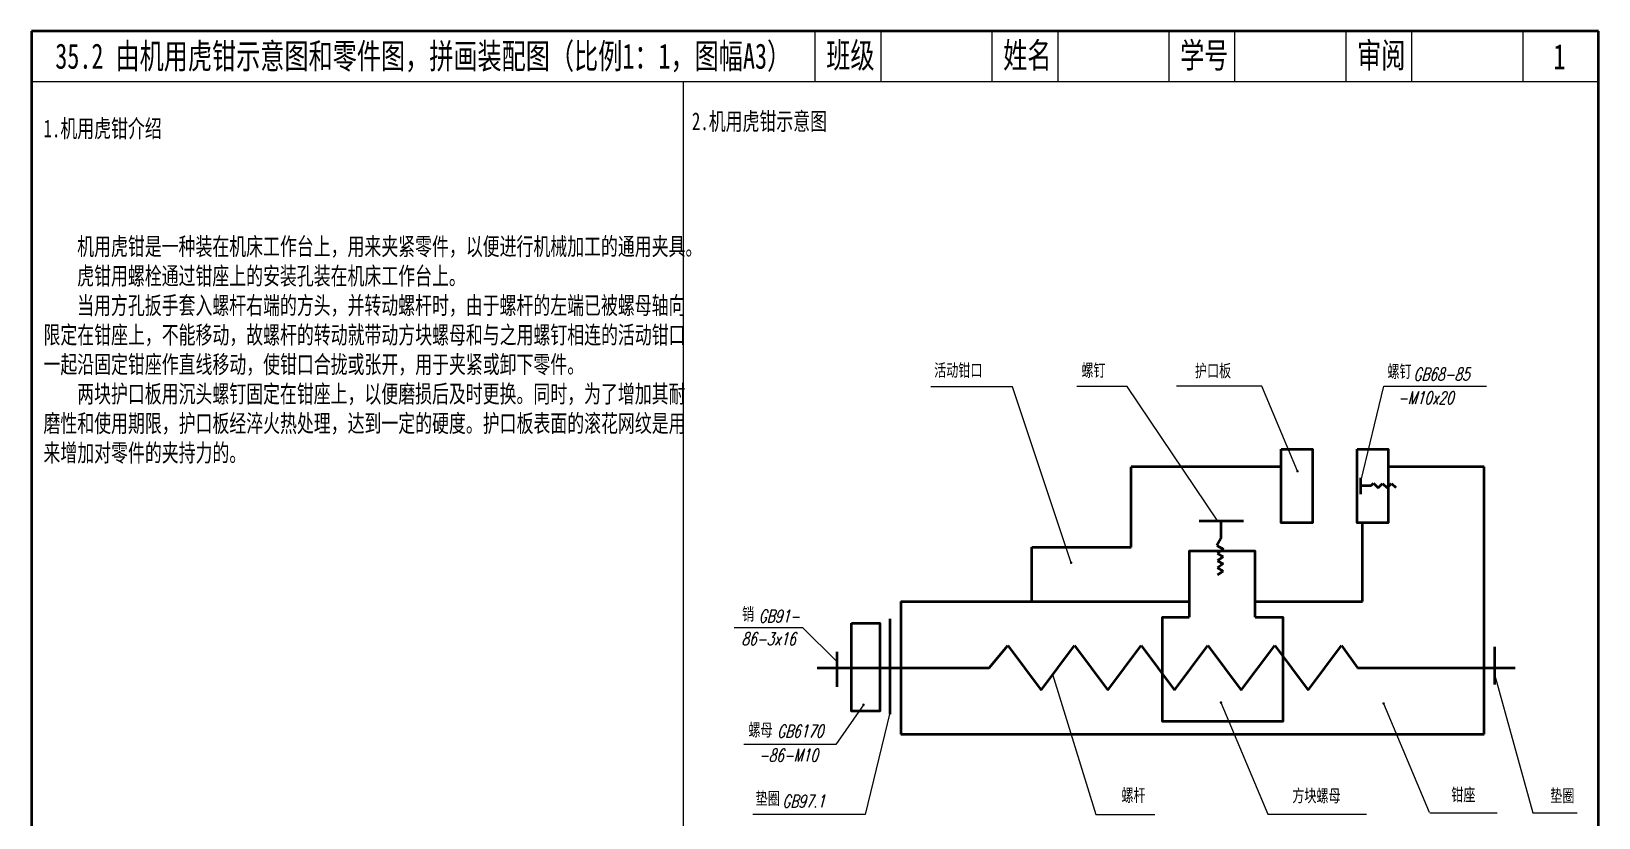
# Model space of a CAD drawing. Header units: millimetres. Extents: x -523 to 2676, y -549 to 1097.
# Drawn here: x 606.7 to 916.7, y 86 to 241.6 of the extents above; entities that cross this region are included whole.
import ezdxf

# ---------------------------------------------------------------- set-up
doc = ezdxf.new("R2010")
doc.units = ezdxf.units.MM
for name, color, linetype, lineweight in [('尺寸', 7, 'Continuous', 25), ('标题文字', 7, 'Continuous', 25), ('粗实线', 7, 'Continuous', 50), ('细实线', 7, 'Continuous', 25)]:
    doc.layers.add(name, color=color, linetype=linetype, lineweight=lineweight)
doc.styles.add('字母标注-3.5号', font='txt.shx', dxfattribs={"width": 0.7, "oblique": 15, "height": 3.5})
doc.styles.add('尺寸文字1-2.5号', font='txt.shx', dxfattribs={"width": 0.7, "oblique": 15, "height": 2.5})
doc.styles.add('标题汉字1-5号', font='SimSun.ttf', dxfattribs={"width": 0.7, "height": 5})
doc.styles.add('标题汉字2-3.5号', font='SimSun.ttf', dxfattribs={"width": 0.7, "height": 3.5})

msp = doc.modelspace()

# ---------------------------------------------------------------- linework, layer by layer
msp.add_line((606.731, 16.563), (606.731, 231.563))
at = {"layer": '尺寸'}
msp.add_line((823.459, 171.26), (813.487, 171.26), dxfattribs=at)
at = {"layer": '尺寸', "const_width": 0.25}
for points in [[(857.028, 154.512, 1), (857.278, 154.512, 1)], [(812.26, 136.411, 1), (812.51, 136.411, 1)], [(771.199, 108.306, 1), (771.449, 108.306, 1)], [(841.901, 108.734, 1), (842.151, 108.734, 1)], [(874.068, 108.553, 1), (874.318, 108.553, 1)]]:
    msp.add_lwpolyline(points, format="xyb", close=True, dxfattribs=at)
at = {"layer": '粗实线'}
for p, q in [((606.731, 241.563), (606.731, 16.563)), ((916.731, 241.563), (606.731, 241.563)), ((916.731, 16.563), (916.731, 241.563)), ((824.294, 139.464), (824.294, 155.402)), ((853.921, 155.402), (824.294, 155.402)), ((894.092, 155.402), (875.127, 155.402)), ((894.092, 102.507), (894.092, 155.402)), ((869.594, 153.223), (869.594, 149.952)), ((871.744, 151.678), (872.221, 152.155)), ((872.221, 152.155), (873.134, 151.242)), ((873.134, 151.242), (873.995, 152.103)), ((873.995, 152.103), (874.884, 151.214)), ((874.884, 151.214), (875.773, 152.103)), ((875.773, 152.103), (876.606, 151.27)), ((869.594, 151.678), (871.744, 151.678)), ((837.731, 144.692), (846.478, 144.692)), ((841.98, 144.692), (841.98, 141.196)), ((870.043, 128.728), (870.043, 144.324)), ((841.98, 141.196), (841.189, 139.827)), ((841.189, 139.827), (842.512, 139.063)), ((804.615, 128.728), (804.615, 139.464)), ((804.615, 139.464), (824.294, 139.464)), ((842.48, 137.568), (841.35, 136.818)), ((842.512, 139.063), (841.365, 138.212)), ((841.365, 138.212), (842.48, 137.568)), ((841.365, 136.81), (842.48, 136.165)), ((842.48, 136.165), (841.346, 135.395)), ((842.48, 134.74), (841.35, 133.99)), ((841.365, 135.384), (842.48, 134.74)), ((778.708, 128.728), (778.708, 102.507)), ((778.708, 128.728), (835.77, 128.728)), ((848.81, 128.728), (870.043, 128.728)), ((776.541, 125.283), (776.541, 106.44)), ((766.042, 118.764), (766.042, 111.855)), ((796.153, 115.618), (799.851, 120.018)), ((799.851, 120.018), (806.451, 111.218)), ((806.451, 111.218), (813.051, 120.018)), ((813.051, 120.018), (819.651, 111.218)), ((819.651, 111.218), (826.251, 120.018)), ((826.251, 120.018), (832.851, 111.218)), ((832.851, 111.218), (839.451, 120.018)), ((839.451, 120.018), (846.051, 111.218)), ((846.051, 111.218), (852.651, 120.018)), ((852.651, 120.018), (859.251, 111.218)), ((859.251, 111.218), (865.851, 120.018)), ((865.851, 120.018), (869.034, 115.618)), ((896.146, 119.79), (896.146, 112.29)), ((762.152, 115.618), (796.153, 115.618)), ((869.034, 115.618), (900.193, 115.618)), ((778.708, 102.507), (894.092, 102.507))]:
    msp.add_line(p, q, dxfattribs=at)
for points in [[(853.921, 158.904), (860.112, 158.904), (860.112, 144.324), (853.921, 144.324)], [(868.936, 158.904), (875.127, 158.904), (875.127, 144.324), (868.936, 144.324)], [(768.929, 124.43), (774.554, 124.43), (774.554, 107.01), (768.929, 107.01)]]:
    msp.add_lwpolyline(points, close=True, dxfattribs=at)
for points in [[(848.81, 125.65), (848.81, 138.679), (835.77, 138.679), (835.77, 125.65)], [(848.81, 125.65), (854.262, 125.65), (854.262, 104.984), (830.431, 104.984), (830.431, 125.65), (835.77, 125.65)]]:
    msp.add_lwpolyline(points, dxfattribs=at)
at = {"layer": '细实线'}
for p, q in [((761.731, 241.563), (761.731, 231.563)), ((774.731, 241.563), (774.731, 231.563)), ((796.731, 241.563), (796.731, 231.563)), ((809.731, 241.563), (809.731, 231.563)), ((831.731, 241.563), (831.731, 231.563)), ((844.731, 241.563), (844.731, 231.563)), ((866.731, 241.563), (866.731, 231.563)), ((879.731, 241.563), (879.731, 231.563)), ((901.731, 241.563), (901.731, 231.563)), ((916.731, 231.563), (606.731, 231.563)), ((735.683, 231.563), (735.683, 16.563)), ((800.799, 171.186), (784.622, 171.186)), ((812.385, 136.411), (800.799, 171.186)), ((841.388, 144.661), (823.459, 171.26)), ((850.129, 171.355), (833.226, 171.355)), ((857.153, 154.512), (850.129, 171.355)), ((869.683, 152.497), (874.272, 171.355)), ((874.272, 171.355), (894.528, 171.36)), ((759.346, 123.517), (745.729, 123.517)), ((765.826, 117.037), (759.346, 123.517)), ((808.732, 114.347), (817.278, 86.594)), ((896.197, 114.063), (903.701, 86.939)), ((842.026, 108.734), (851.311, 86.629)), ((874.193, 108.553), (883.177, 87.029)), ((771.324, 108.306), (765.829, 100.41)), ((776.541, 106.674), (771.66, 86.594)), ((765.829, 100.41), (747.674, 100.41)), ((883.351, 86.939), (896.647, 86.939)), ((903.701, 86.939), (912.5, 86.939)), ((771.66, 86.594), (749.403, 86.594)), ((817.278, 86.594), (828.916, 86.594)), ((851.311, 86.629), (870.79, 86.629))]:
    msp.add_line(p, q, dxfattribs=at)

# ---------------------------------------------------------------- texts
at = {"width": 138.27656, "attachment_point": 1}
for s, insert, char_height, style in [('1.机用虎钳介绍\\P\\P\\P\\P    机用虎钳是一种装在机床工作台上，用来夹紧零件，以便进行机械加工的通用夹具。\\P    虎钳用螺栓通过钳座上的安装孔装在机床工作台上。\\P    当用方孔扳手套入螺杆右端的方头，并转动螺杆时，由于螺杆的左端已被螺母轴向\\P限定在钳座上，不能移动，故螺杆的转动就带动方块螺母和与之用螺钉相连的活动钳口\\P一起沿固定钳座作直线移动，使钳口合拢或张开，用于夹紧或卸下零件。\\P    两块护口板用沉头螺钉固定在钳座上，以便磨损后及时更换。同时，为了增加其耐\\P磨性和使用期限，护口板经淬火热处理，达到一定的硬度。护口板表面的滚花网纹是用\\P来增加对零件的夹持力的。', (609.134, 224.091), 3.5, '标题汉字2-3.5号'), ('2.机用虎钳示意图', (737.38, 225.515), 3.5, '标题汉字2-3.5号'), ('活动钳口', (785.294, 175.75), 2.5, '标题汉字2-3.5号'), ('螺钉', (814.411, 175.747), 2.5, '标题汉字2-3.5号'), ('护口板', (836.876, 175.656), 2.5, '标题汉字2-3.5号'), ('螺钉', (874.952, 175.533), 2.5, '标题汉字2-3.5号'), ('-M10x20', (877.013, 170.285), 2.5, '尺寸文字1-2.5号'), ('销', (747.309, 127.498), 2.5, '标题汉字2-3.5号'), ('螺母', (748.56, 104.583), 2.5, '标题汉字2-3.5号'), ('垫圈', (749.995, 91.02), 2.5, '标题汉字2-3.5号'), ('螺杆', (822.345, 91.649), 2.5, '标题汉字2-3.5号'), ('方块螺母', (856.139, 91.563), 2.5, '标题汉字2-3.5号'), ('钳座', (887.585, 91.762), 2.5, '标题汉字2-3.5号'), ('垫圈', (907.161, 91.567), 2.5, '标题汉字2-3.5号')]:
    msp.add_mtext(s, dxfattribs=dict(at, insert=insert, char_height=char_height, style=style))
at = {"layer": '尺寸', "char_height": 2.5, "width": 13.92476, "attachment_point": 1, "style": '字母标注-3.5号'}
for s, insert in [('GB68-85', (880.109, 174.951)), ('GB91-', (750.607, 127.089)), ('86-3x16', (747.197, 122.598)), ('GB6170', (754.244, 104.316)), ('-86-M10', (750.607, 99.547)), ('GB97.1', (755.267, 90.463))]:
    msp.add_mtext(s, dxfattribs=dict(at, insert=insert))
at = {"layer": '标题文字', "style": '标题汉字1-5号', "width": 0.7}
for s, p in [('35.2 由机用虎钳示意图和零件图，拼画装配图（比例1：1，图幅A3）', (611.465, 234.161)), ('班级', (763.956, 234.327)), ('姓名', (798.956, 234.327)), ('学号', (833.956, 234.327)), ('审阅', (868.956, 234.327)), ('1', (907.788, 234.059))]:
    msp.add_text(s, height=5, dxfattribs=at).set_placement(p)

doc.saveas('drawing.dxf')
